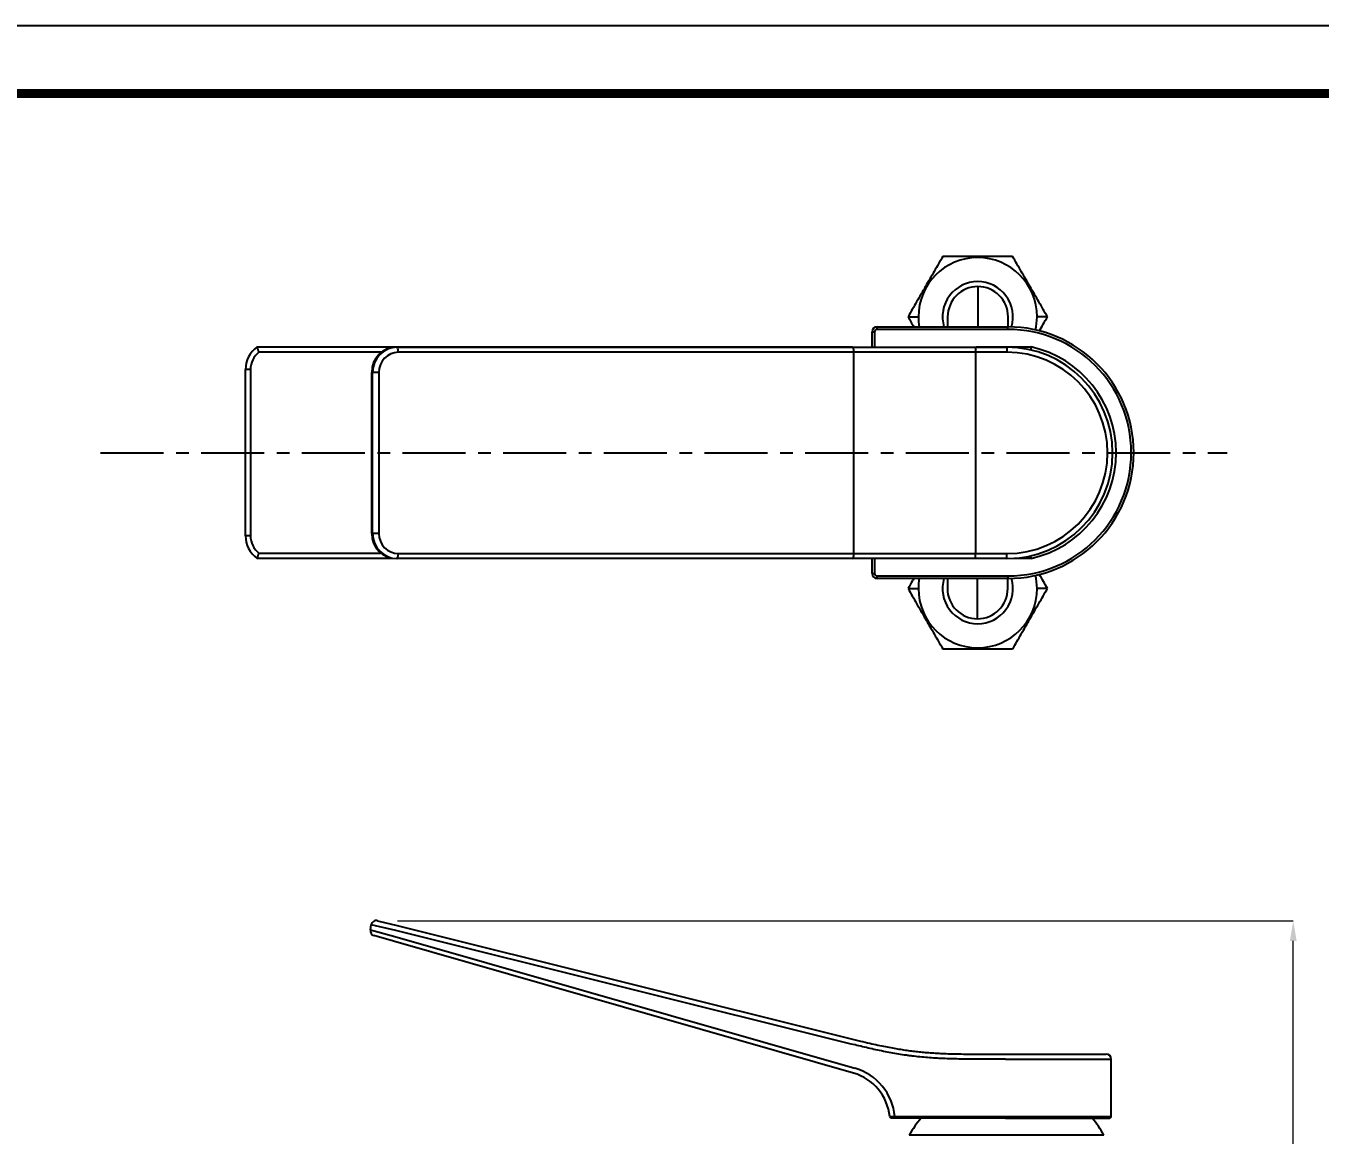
# Model space of a CAD drawing. Extents: x 1571 to 2360, y 0 to 579.
# Drawn here: x 1893.3 to 2150.5, y 358.3 to 578.8 of the extents above; entities that cross this region are included whole.
import ezdxf

# ---------------------------------------------------------------- set-up
doc = ezdxf.new("R2010")
doc.units = 0
doc.header["$LTSCALE"] = 10
doc.header["$MEASUREMENT"] = 0
doc.header["$PDMODE"] = 3
doc.header["$PDSIZE"] = -10
doc.linetypes.add('CENTER', pattern=[2, 1.25, -0.25, 0.25, -0.25])
doc.layers.get('0').update_dxf_attribs({"linetype": 'CONTINUOUS'})
doc.layers.get('DEFPOINTS').update_dxf_attribs({"linetype": 'CONTINUOUS'})
doc.layers.add('1', color=7, linetype='CONTINUOUS')
doc.styles.add('Daelim Dimension', font='H2GTRE.TTF')
doc.dimstyles.new('DEFAULT', dxfattribs={"dimscale": 2, "dimtxt": 2, "dimasz": 2, "dimexe": 0, "dimexo": 2, "dimgap": 1, "dimtad": 1, "dimdec": 1, "dimzin": 9, "dimdsep": 46, "dimtxsty": 'Daelim Dimension', "dimcen": 0.5, "dimclrd": 252, "dimclre": 252, "dimclrt": 3, "dimadec": 1, "dimazin": 0, "dimtfac": 1, "dimtdec": 1, "dimtix": 1, "dimtmove": 0, "dimatfit": 3, "dimfxl": 1, "dimtolj": 1, "dimtzin": 1, "dimlwd": 9, "dimlwe": 9, "dimarcsym": 0})

# ---------------------------------------------------------------- blocks, each defined once
blk = doc.blocks.new('*D7')
at = {"color": 5, "lineweight": 9, "ltscale": 0.5, "transparency": 16777216}
for p, q in [((1967.18, 400.94), (2145.12, 400.94)), ((2145.12, 258.04), (2145.12, 396.94)), ((2116.67, 254.04), (2145.12, 254.04))]:
    blk.add_line(p, q, dxfattribs=at)
at = {"color": 5, "ltscale": 0.5, "transparency": 16777216}
for points in [[(2144.45, 396.94), (2145.79, 396.94), (2145.12, 400.94)], [(2144.45, 258.04), (2145.79, 258.04), (2145.12, 254.04)]]:
    blk.add_solid(points, dxfattribs=at)
at = {"layer": 'DEFPOINTS', "color": 0, "ltscale": 0.5, "transparency": 16777216}
for p in [(1963.18, 400.94), (2145.12, 400.94), (2112.67, 254.04)]:
    blk.add_point(p, dxfattribs=at)
at = {"color": 7, "lineweight": -3, "ltscale": 0.5, "transparency": 16777216, "insert": (2138.12, 327.49), "char_height": 10, "attachment_point": 5, "rotation": 90, "style": 'Daelim Dimension'}
blk.add_mtext('\\A1;147', dxfattribs=at)

msp = doc.modelspace()

# ---------------------------------------------------------------- linework, layer by layer
at = {"lineweight": -3, "ltscale": 0.5}
msp.add_lwpolyline([(1570.59, 0), (2360.47, 0), (2360.47, 578.76), (1570.59, 578.76)], close=True, dxfattribs=at)
at = {"color": 5, "linetype": 'ByBlock', "lineweight": -3, "const_width": 1.82}
msp.add_lwpolyline([(1583.29, 24.78), (2347.69, 24.78), (2347.69, 565.32), (1583.29, 565.32)], close=True, dxfattribs=at)
at = {"layer": '1', "color": 7, "linetype": 'Continuous', "lineweight": -3}
for p, q in [((2082.46, 526.95), (2082.46, 518.95)), ((2068.58, 520.95), (2070.65, 520.95)), ((2076.46, 520.95), (2076.46, 518.95)), ((2088.46, 518.95), (2088.46, 520.95)), ((2096.29, 520.95), (2094.21, 520.95)), ((2061.43, 514.95), (2061.43, 517.95)), ((2061.43, 517.95), (2061.93, 517.95)), ((2061.93, 517.95), (2061.93, 514.95)), ((2062.43, 518.95), (2088.43, 518.95)), ((2062.43, 518.45), (2062.43, 518.95)), ((2088.43, 518.45), (2062.43, 518.45)), ((2088.43, 518.45), (2088.43, 518.95)), ((1939.29, 514.95), (2057.48, 514.95)), ((1966.88, 514.9), (1967.08, 514.9)), ((1967.08, 514.9), (2057.57, 514.9)), ((2082, 514.9), (2088.22, 514.9)), ((2082, 514.9), (2082, 513.9)), ((2082.09, 514.95), (2093.04, 514.95)), ((2088.22, 514.9), (2088.22, 513.9)), ((1964.03, 513.95), (1939.63, 513.95)), ((2057.81, 513.9), (1967.33, 513.9)), ((2088.22, 513.9), (2082, 513.9)), ((1936.95, 477.45), (1936.95, 510.45)), ((1937.95, 510.45), (1936.95, 510.45)), ((1937.95, 510.45), (1937.95, 477.45)), ((1962.01, 509.9), (1962.01, 477.9)), ((1962.03, 509.9), (1962.01, 509.9)), ((1962.21, 509.9), (1962.03, 509.9)), ((1962.03, 509.9), (1962.03, 477.9)), ((1963.43, 509.9), (1962.21, 509.9)), ((1962.21, 477.9), (1962.21, 509.9)), ((1963.43, 509.9), (1963.43, 477.9)), ((1937.95, 477.45), (1936.95, 477.45)), ((1962.03, 477.9), (1962.01, 477.9)), ((1962.03, 477.9), (1962.21, 477.9)), ((1963.43, 477.9), (1962.21, 477.9)), ((1939.63, 473.95), (1963.9, 473.95)), ((1967.33, 473.9), (2057.81, 473.9)), ((2082, 473.9), (2088.22, 473.9)), ((2082, 472.9), (2082, 473.9)), ((2088.22, 472.9), (2088.22, 473.9)), ((1966.19, 472.95), (1939.29, 472.95)), ((1967.08, 472.9), (1966.88, 472.9)), ((2057.57, 472.9), (1967.08, 472.9)), ((2061.43, 469.95), (2061.43, 472.9)), ((2061.93, 472.9), (2061.93, 469.95)), ((2088.22, 472.9), (2082, 472.9)), ((2093.04, 472.95), (2089.67, 472.95)), ((2061.43, 469.95), (2061.93, 469.95)), ((2062.43, 468.94), (2062.43, 469.45)), ((2062.43, 469.45), (2088.43, 469.45)), ((2088.43, 468.94), (2062.43, 468.94)), ((2076.4, 468.94), (2076.4, 466.95)), ((2082.4, 460.95), (2082.4, 468.94)), ((2088.4, 466.95), (2088.4, 468.94)), ((2088.43, 469.45), (2088.43, 468.94)), ((2068.58, 466.95), (2070.65, 466.95)), ((2096.29, 466.95), (2094.21, 466.95)), ((1961.77, 399.11), (1961.95, 400.14)), ((1961.77, 399.11), (1966.62, 397.83)), ((1966.83, 399), (1961.95, 400.14)), ((1963.18, 400.94), (1967.07, 399.97)), ((2057.31, 376.44), (1966.83, 399)), ((1967.07, 399.97), (2057.55, 377.41)), ((1966.34, 396.87), (1962.48, 397.98)), ((2057.74, 370.66), (1966.34, 396.87)), ((1966.62, 397.83), (2058.02, 371.62)), ((2081.74, 374.44), (2087.97, 374.44)), ((2087.97, 373.44), (2081.74, 373.44)), ((2087.97, 374.44), (2107.97, 374.44)), ((2087.97, 373.44), (2108.97, 373.44)), ((2108.97, 362.04), (2108.97, 373.44)), ((2065.94, 362.04), (2087.97, 362.04)), ((2065.94, 361.72), (2065.94, 362.04)), ((2087.97, 361.72), (2065.94, 361.72)), ((2087.97, 362.04), (2108.97, 362.04)), ((2087.97, 361.72), (2108.65, 361.72)), ((2107.51, 358.33), (2068.84, 358.33))]:
    msp.add_line(p, q, dxfattribs=at)
at = {"layer": '1', "color": 1, "linetype": 'CENTER', "lineweight": -3}
msp.add_line((1908.18, 493.9), (2132, 493.9), dxfattribs=at)
at = {"layer": '1', "color": 7, "linetype": 'Continuous', "lineweight": -3}
for centre, radius, start, end in [((2082.43, 520.95), 11.78, 0, 180), ((2082.43, 520.95), 7, 90, 196.5994), ((2082.43, 520.95), 7, 343.3162, 90), ((2082.46, 520.95), 6, 90, 180), ((2082.46, 520.95), 6, 0, 90), ((2082.43, 520.95), 11.78, 180, 189.7791), ((2082.43, 520.95), 11.78, 347.2003, 0), ((2062.43, 517.95), 1, 90, 180), ((2062.43, 517.95), 0.5, 90, 180), ((2088.43, 493.95), 25, 270, 90), ((2088.43, 493.95), 24.5, 270, 90), ((1942.45, 510.45), 5.5, 125.0968, 180), ((2088.22, 493.9), 21, 270, 90), ((2088.43, 493.95), 21.5, 282.3808, 77.6192), ((1942.45, 510.45), 4.5, 128.9424, 180), ((2088.22, 493.9), 20, 270, 90), ((1942.45, 477.45), 5.5, 180, 234.9032), ((1942.45, 477.45), 4.5, 180, 231.0576), ((2062.43, 469.95), 1, 180, 270), ((2062.43, 469.95), 0.5, 180, 270), ((2082.43, 466.95), 11.78, 170.2209, 180), ((2082.43, 466.95), 7, 163.4006, 270), ((2082.43, 466.95), 7, 270, 16.6838), ((2082.43, 466.95), 11.78, 0, 12.7997), ((2082.43, 466.95), 11.78, 180, 0), ((2082.4, 466.95), 6, 180, 270), ((2082.4, 466.95), 6, 270, 0), ((1962.75, 398.94), 1, 170, 254), ((1962.94, 399.97), 1, 76, 170), ((2107.97, 373.44), 1, 0, 90), ((2054.99, 361.05), 10, 5.5338, 74), ((2054.99, 361.05), 11, 5.1908, 74), ((2065.26, 362.04), 0.32, 185.5338, 270), ((2088.17, 347.45), 22.19, 139.961, 150.6147), ((2088.17, 347.45), 22.19, 29.3853, 40.0388), ((2108.65, 362.04), 0.32, 270, 0)]:
    msp.add_arc(centre, radius, start, end, dxfattribs=at)
for centre, major_axis, ratio, start_param, end_param in [((1966.88, 509.9), (0, -5), 0.970207, 3.141593, 4.712389), ((1967.08, 509.9), (0, -5), 0.975094, 3.141593, 4.712389), ((1967.08, 513.9), (0, -1), 0.241922, 1.570796, 3.141593), ((2057.57, 513.9), (0, 1), 0.241922, 4.712389, 6.283185), ((1967.33, 509.9), (0, -4), 0.972665, 3.141593, 4.712389), ((1966.88, 477.9), (0, -5), 0.970207, 4.712389, 6.283185), ((1967.08, 477.9), (0, -5), 0.975094, 4.712389, 6.283185), ((1967.33, 477.9), (0, -4), 0.972665, 4.712389, 6.283185), ((1967.08, 473.9), (0, 1), 0.241922, 3.141593, 4.712389), ((2057.57, 473.9), (0, 1), 0.241922, 3.141593, 4.712389)]:
    msp.add_ellipse(centre, major_axis=major_axis, ratio=ratio, start_param=start_param, end_param=end_param, dxfattribs=at)
for points, knots in [([(2075.5, 532.94), (2074.94, 531.97), (2074.37, 530.98), (2073.5, 529.48), (2073.21, 528.98), (2072.63, 527.97), (2072.34, 527.47), (2071.97, 526.83), (2071.9, 526.7), (2071.79, 526.51), (2071.75, 526.45), (2071.68, 526.32), (2071.49, 526), (2071.31, 525.68), (2070.87, 524.92), (2070.58, 524.42), (2070, 523.42), (2069.72, 522.92), (2069.14, 521.93), (2068.86, 521.44), (2068.58, 520.95)], [0, 0, 0, 0, 0.25, 0.25, 0.375, 0.375, 0.5, 0.5, 0.53125, 0.53125, 0.546875, 0.546875, 0.5625, 0.625, 0.625, 0.75, 0.75, 0.875, 0.875, 1, 1, 1, 1]), ([(2089.36, 532.95), (2088.23, 532.95), (2087.09, 532.95), (2085.36, 532.95), (2084.78, 532.95), (2083.62, 532.95), (2083.03, 532.95), (2082.3, 532.95), (2082.15, 532.95), (2081.93, 532.95), (2081.85, 532.95), (2081.71, 532.95), (2081.34, 532.95), (2080.97, 532.95), (2080.09, 532.95), (2079.51, 532.95), (2078.36, 532.95), (2077.78, 532.95), (2076.64, 532.95), (2076.07, 532.95), (2075.5, 532.95)], [0, 0, 0, 0, 0.25, 0.25, 0.375, 0.375, 0.5, 0.5, 0.53125, 0.53125, 0.546875, 0.546875, 0.5625, 0.625, 0.625, 0.75, 0.75, 0.875, 0.875, 1, 1, 1, 1]), ([(2096.29, 520.95), (2095.72, 521.92), (2095.15, 522.91), (2094.29, 524.41), (2094, 524.91), (2093.42, 525.92), (2093.12, 526.42), (2092.76, 527.06), (2092.68, 527.19), (2092.57, 527.38), (2092.54, 527.44), (2092.46, 527.57), (2092.28, 527.89), (2092.09, 528.21), (2091.66, 528.97), (2091.36, 529.47), (2090.79, 530.47), (2090.5, 530.97), (2089.93, 531.96), (2089.64, 532.45), (2089.36, 532.94)], [0, 0, 0, 0, 0.25, 0.25, 0.375, 0.375, 0.5, 0.5, 0.53125, 0.53125, 0.546875, 0.546875, 0.5625, 0.625, 0.625, 0.75, 0.75, 0.875, 0.875, 1, 1, 1, 1]), ([(2094.63, 518.07), (2094.9, 518.54), (2095.17, 519), (2095.72, 519.96), (2096, 520.45), (2096.29, 520.95)], [0, 0, 0, 0, 0.484037, 0.484037, 1, 1, 1, 1]), ([(1939.63, 513.95), (1939.62, 513.95), (1939.62, 513.95), (1939.62, 513.96), (1939.62, 513.97), (1939.61, 514), (1939.6, 514.02), (1939.58, 514.07), (1939.57, 514.12), (1939.55, 514.17), (1939.54, 514.2), (1939.53, 514.21), (1939.52, 514.26), (1939.51, 514.29), (1939.48, 514.38), (1939.46, 514.44), (1939.44, 514.5), (1939.43, 514.52), (1939.42, 514.54), (1939.42, 514.56), (1939.41, 514.59), (1939.39, 514.64), (1939.37, 514.69), (1939.36, 514.73), (1939.35, 514.75), (1939.34, 514.81), (1939.33, 514.84), (1939.32, 514.87), (1939.31, 514.88), (1939.31, 514.89), (1939.31, 514.89), (1939.3, 514.91), (1939.3, 514.92), (1939.29, 514.94), (1939.29, 514.95), (1939.29, 514.95)], [0, 0, 0, 0, 0.007813, 0.007813, 0.015625, 0.03125, 0.0625, 0.0625, 0.125, 0.15625, 0.15625, 0.1875, 0.1875, 0.25, 0.25, 0.375, 0.375, 0.40625, 0.40625, 0.4375, 0.4375, 0.5, 0.5625, 0.5625, 0.625, 0.625, 0.75, 0.75, 0.78125, 0.78125, 0.8125, 0.8125, 0.875, 0.875, 1, 1, 1, 1]), ([(2057.57, 514.9), (2058.57, 514.9), (2059.56, 514.9), (2061.57, 514.9), (2062.57, 514.9), (2064.59, 514.9), (2065.6, 514.9), (2067.12, 514.9), (2067.63, 514.9), (2068.39, 514.9), (2068.64, 514.9), (2069.15, 514.9), (2069.41, 514.9), (2070.18, 514.9), (2070.69, 514.9), (2071.71, 514.9), (2072.23, 514.9), (2073.77, 514.9), (2074.79, 514.9), (2076.85, 514.9), (2077.88, 514.9), (2079.94, 514.9), (2080.97, 514.9), (2082, 514.9)], [0, 0, 0, 0, 0.125, 0.125, 0.25, 0.25, 0.375, 0.375, 0.4375, 0.4375, 0.46875, 0.46875, 0.5, 0.5, 0.5625, 0.5625, 0.625, 0.625, 0.75, 0.75, 0.875, 0.875, 1, 1, 1, 1]), ([(2093.04, 514.95), (2093.04, 514.95), (2093.04, 514.94), (2093.04, 514.92), (2093.04, 514.91), (2093.04, 514.9), (2093.04, 514.89), (2093.03, 514.88), (2093.03, 514.87), (2093.03, 514.84), (2093.03, 514.81), (2093.02, 514.77), (2093.02, 514.76), (2093.02, 514.74), (2093.02, 514.73), (2093.01, 514.7), (2093.01, 514.67), (2093, 514.61), (2093, 514.55), (2092.99, 514.49), (2092.99, 514.47), (2092.99, 514.44), (2092.98, 514.4), (2092.98, 514.35), (2092.97, 514.31), (2092.97, 514.3)], [0, 0, 0, 0, 0.162354, 0.162354, 0.243531, 0.243531, 0.28412, 0.28412, 0.324708, 0.324708, 0.487062, 0.487062, 0.527651, 0.527651, 0.568239, 0.568239, 0.649417, 0.649417, 0.811771, 0.811771, 0.852359, 0.852359, 0.892948, 0.974125, 1, 1, 1, 1]), ([(1939.29, 472.95), (1939.29, 472.95), (1939.29, 472.95), (1939.3, 472.97), (1939.3, 472.98), (1939.31, 473), (1939.31, 473), (1939.31, 473.01), (1939.32, 473.02), (1939.33, 473.05), (1939.34, 473.08), (1939.35, 473.14), (1939.36, 473.16), (1939.37, 473.2), (1939.39, 473.25), (1939.41, 473.3), (1939.42, 473.33), (1939.42, 473.35), (1939.43, 473.37), (1939.44, 473.39), (1939.46, 473.45), (1939.48, 473.51), (1939.51, 473.6), (1939.52, 473.63), (1939.53, 473.68), (1939.54, 473.69), (1939.55, 473.72), (1939.57, 473.77), (1939.58, 473.82), (1939.6, 473.87), (1939.61, 473.89), (1939.62, 473.92), (1939.62, 473.93), (1939.62, 473.94), (1939.62, 473.94), (1939.63, 473.95)], [0, 0, 0, 0, 0.125, 0.125, 0.1875, 0.1875, 0.21875, 0.21875, 0.25, 0.25, 0.375, 0.375, 0.4375, 0.4375, 0.5, 0.5625, 0.5625, 0.59375, 0.59375, 0.625, 0.625, 0.75, 0.75, 0.8125, 0.8125, 0.84375, 0.84375, 0.875, 0.9375, 0.9375, 0.96875, 0.984375, 0.992187, 0.992187, 1, 1, 1, 1]), ([(2093.04, 472.95), (2093.04, 472.95), (2093.04, 472.95), (2093.04, 472.97), (2093.04, 472.98), (2093.04, 472.99), (2093.04, 473), (2093.03, 473.01), (2093.03, 473.02), (2093.03, 473.05), (2093.03, 473.08), (2093.02, 473.12), (2093.02, 473.13), (2093.02, 473.15), (2093.02, 473.16), (2093.01, 473.19), (2093.01, 473.22), (2093, 473.28), (2093, 473.34), (2092.99, 473.4), (2092.99, 473.42), (2092.99, 473.45), (2092.98, 473.46), (2092.98, 473.48), (2092.98, 473.49)], [0, 0, 0, 0, 0.179392, 0.179392, 0.269089, 0.269089, 0.313937, 0.313937, 0.358785, 0.358785, 0.538177, 0.538177, 0.583025, 0.583025, 0.627873, 0.627873, 0.717569, 0.717569, 0.896962, 0.896962, 0.94181, 0.94181, 0.986658, 1, 1, 1, 1]), ([(2082, 472.9), (2080.97, 472.9), (2079.94, 472.9), (2077.88, 472.9), (2076.85, 472.9), (2074.79, 472.9), (2073.77, 472.9), (2072.23, 472.9), (2071.71, 472.9), (2070.69, 472.9), (2070.18, 472.9), (2069.41, 472.9), (2069.15, 472.9), (2068.64, 472.9), (2068.39, 472.9), (2067.63, 472.9), (2067.12, 472.9), (2065.6, 472.9), (2064.59, 472.9), (2062.57, 472.9), (2061.57, 472.9), (2059.56, 472.9), (2058.57, 472.9), (2057.57, 472.9)], [0, 0, 0, 0, 0.125, 0.125, 0.25, 0.25, 0.375, 0.375, 0.4375, 0.4375, 0.5, 0.5, 0.53125, 0.53125, 0.5625, 0.5625, 0.625, 0.625, 0.75, 0.75, 0.875, 0.875, 1, 1, 1, 1]), ([(2069.73, 468.94), (2069.63, 468.77), (2069.53, 468.59), (2069.14, 467.93), (2068.86, 467.44), (2068.58, 466.95)], [0, 0, 0, 0, 0.257265, 0.257265, 1, 1, 1, 1]), ([(2068.58, 466.95), (2069.14, 465.97), (2069.71, 464.98), (2070.57, 463.48), (2070.86, 462.98), (2071.45, 461.97), (2071.74, 461.47), (2072.11, 460.83), (2072.18, 460.7), (2072.29, 460.51), (2072.33, 460.45), (2072.4, 460.32), (2072.59, 460), (2072.77, 459.68), (2073.21, 458.92), (2073.5, 458.42), (2074.08, 457.42), (2074.36, 456.92), (2074.93, 455.93), (2075.22, 455.44), (2075.5, 454.95)], [0, 0, 0, 0, 0.25, 0.25, 0.375, 0.375, 0.5, 0.5, 0.53125, 0.53125, 0.546875, 0.546875, 0.5625, 0.625, 0.625, 0.75, 0.75, 0.875, 0.875, 1, 1, 1, 1]), ([(2089.36, 454.95), (2089.93, 455.92), (2090.5, 456.91), (2091.36, 458.41), (2091.65, 458.91), (2092.23, 459.92), (2092.52, 460.42), (2092.89, 461.06), (2092.96, 461.19), (2093.08, 461.38), (2093.11, 461.44), (2093.19, 461.57), (2093.37, 461.89), (2093.55, 462.21), (2093.99, 462.97), (2094.28, 463.47), (2094.86, 464.47), (2095.15, 464.97), (2095.72, 465.96), (2096, 466.45), (2096.29, 466.95)], [0, 0, 0, 0, 0.25, 0.25, 0.375, 0.375, 0.5, 0.5, 0.53125, 0.53125, 0.546875, 0.546875, 0.5625, 0.625, 0.625, 0.75, 0.75, 0.875, 0.875, 1, 1, 1, 1]), ([(2075.5, 454.95), (2076.63, 454.95), (2077.77, 454.95), (2079.5, 454.95), (2080.08, 454.95), (2081.24, 454.95), (2081.83, 454.95), (2082.57, 454.95), (2082.71, 454.95), (2082.93, 454.95), (2083.01, 454.95), (2083.16, 454.95), (2083.52, 454.95), (2083.89, 454.95), (2084.77, 454.95), (2085.35, 454.95), (2086.51, 454.95), (2087.08, 454.95), (2088.23, 454.95), (2088.79, 454.95), (2089.36, 454.95)], [0, 0, 0, 0, 0.25, 0.25, 0.375, 0.375, 0.5, 0.5, 0.53125, 0.53125, 0.546875, 0.546875, 0.5625, 0.625, 0.625, 0.75, 0.75, 0.875, 0.875, 1, 1, 1, 1]), ([(2081.74, 373.44), (2080.71, 373.44), (2079.68, 373.44), (2077.62, 373.48), (2076.59, 373.51), (2074.54, 373.6), (2073.51, 373.65), (2071.97, 373.78), (2071.46, 373.82), (2070.43, 373.92), (2069.92, 373.98), (2069.15, 374.07), (2068.9, 374.11), (2068.39, 374.18), (2068.13, 374.21), (2067.37, 374.32), (2066.86, 374.4), (2065.34, 374.66), (2064.33, 374.85), (2062.32, 375.26), (2061.31, 375.48), (2059.31, 375.95), (2058.31, 376.19), (2057.31, 376.44)], [0, 0, 0, 0, 0.125, 0.125, 0.25, 0.25, 0.375, 0.375, 0.4375, 0.4375, 0.5, 0.5, 0.53125, 0.53125, 0.5625, 0.5625, 0.625, 0.625, 0.75, 0.75, 0.875, 0.875, 1, 1, 1, 1]), ([(2064.94, 362.01), (2064.94, 362.01), (2064.95, 362.01), (2064.97, 362.01), (2064.98, 362.01), (2064.99, 362.01), (2064.99, 362.01), (2065.01, 362.01), (2065.01, 362.01), (2065.04, 362.01), (2065.07, 362.01), (2065.12, 362.02), (2065.13, 362.02), (2065.15, 362.02), (2065.16, 362.02), (2065.19, 362.02), (2065.21, 362.02), (2065.28, 362.02), (2065.33, 362.02), (2065.4, 362.03), (2065.41, 362.03), (2065.44, 362.03), (2065.48, 362.03), (2065.56, 362.03), (2065.62, 362.03), (2065.67, 362.03), (2065.68, 362.03), (2065.71, 362.03), (2065.73, 362.04), (2065.81, 362.04), (2065.88, 362.04), (2065.94, 362.04)], [0, 0, 0, 0, 0.125, 0.125, 0.1875, 0.1875, 0.21875, 0.21875, 0.25, 0.25, 0.375, 0.375, 0.40625, 0.40625, 0.4375, 0.4375, 0.5, 0.5, 0.625, 0.625, 0.65625, 0.65625, 0.6875, 0.75, 0.8125, 0.8125, 0.84375, 0.84375, 0.875, 0.875, 1, 1, 1, 1]), ([(2065.94, 361.72), (2065.9, 361.72), (2065.85, 361.72), (2065.8, 361.72), (2065.79, 361.72), (2065.77, 361.72), (2065.73, 361.72), (2065.68, 361.72), (2065.64, 361.72), (2065.61, 361.72), (2065.6, 361.72), (2065.58, 361.72), (2065.57, 361.72), (2065.53, 361.72), (2065.49, 361.72), (2065.44, 361.72), (2065.43, 361.72), (2065.41, 361.72), (2065.4, 361.72), (2065.39, 361.72), (2065.38, 361.72), (2065.35, 361.72), (2065.33, 361.72), (2065.3, 361.72), (2065.3, 361.72), (2065.28, 361.72), (2065.28, 361.72), (2065.26, 361.72), (2065.26, 361.72), (2065.26, 361.72)], [0, 0, 0, 0, 0.125089, 0.125089, 0.156362, 0.156362, 0.187634, 0.250179, 0.312723, 0.312723, 0.343996, 0.343996, 0.375268, 0.375268, 0.500357, 0.500357, 0.562902, 0.562902, 0.594174, 0.594174, 0.625446, 0.625446, 0.750536, 0.750536, 0.81308, 0.81308, 0.875625, 0.875625, 1, 1, 1, 1])]:
    msp.add_open_spline(points, degree=3, knots=knots, dxfattribs=at)
for points in [[(2068.58, 520.95), (2068.96, 520.29), (2069.34, 519.62), (2069.72, 518.95)], [(2057.81, 473.9), (2057.81, 487.23), (2057.81, 500.56), (2057.81, 513.9)], [(2082, 513.9), (2082, 500.56), (2082, 487.23), (2082, 473.9)], [(2096.29, 466.95), (2095.75, 467.88), (2095.21, 468.81), (2094.66, 469.76)]]:
    msp.add_open_spline(points, degree=3, dxfattribs=at)
for points in [[(2082, 513.9), (2069.72, 513.9), (2057.81, 513.9)], [(2057.81, 473.9), (2069.72, 473.9), (2082, 473.9)], [(2057.55, 377.41), (2069.47, 374.44), (2081.74, 374.44)]]:
    msp.add_rational_spline(points, [1, 1.48881922746, 1], degree=2, dxfattribs=at)

# ---------------------------------------------------------------- dimensions: what is measured, and where the dimension line sits
at = {"color": 5, "lineweight": -3, "ltscale": 0.5}
dim = msp.add_linear_dim(base=(2145.12, 400.94), p1=(2112.67, 254.04), p2=(1963.18, 400.94), angle=90, text='147', dimstyle='DEFAULT', override={"dimtxt": 5, "dimclrd": 5, "dimclre": 5, "dimclrt": 7}, dxfattribs=at)
dim.commit()
dim.dimension.update_dxf_attribs({"geometry": '*D7', "text_midpoint": (2138.12, 327.49)})

doc.saveas('drawing.dxf')
